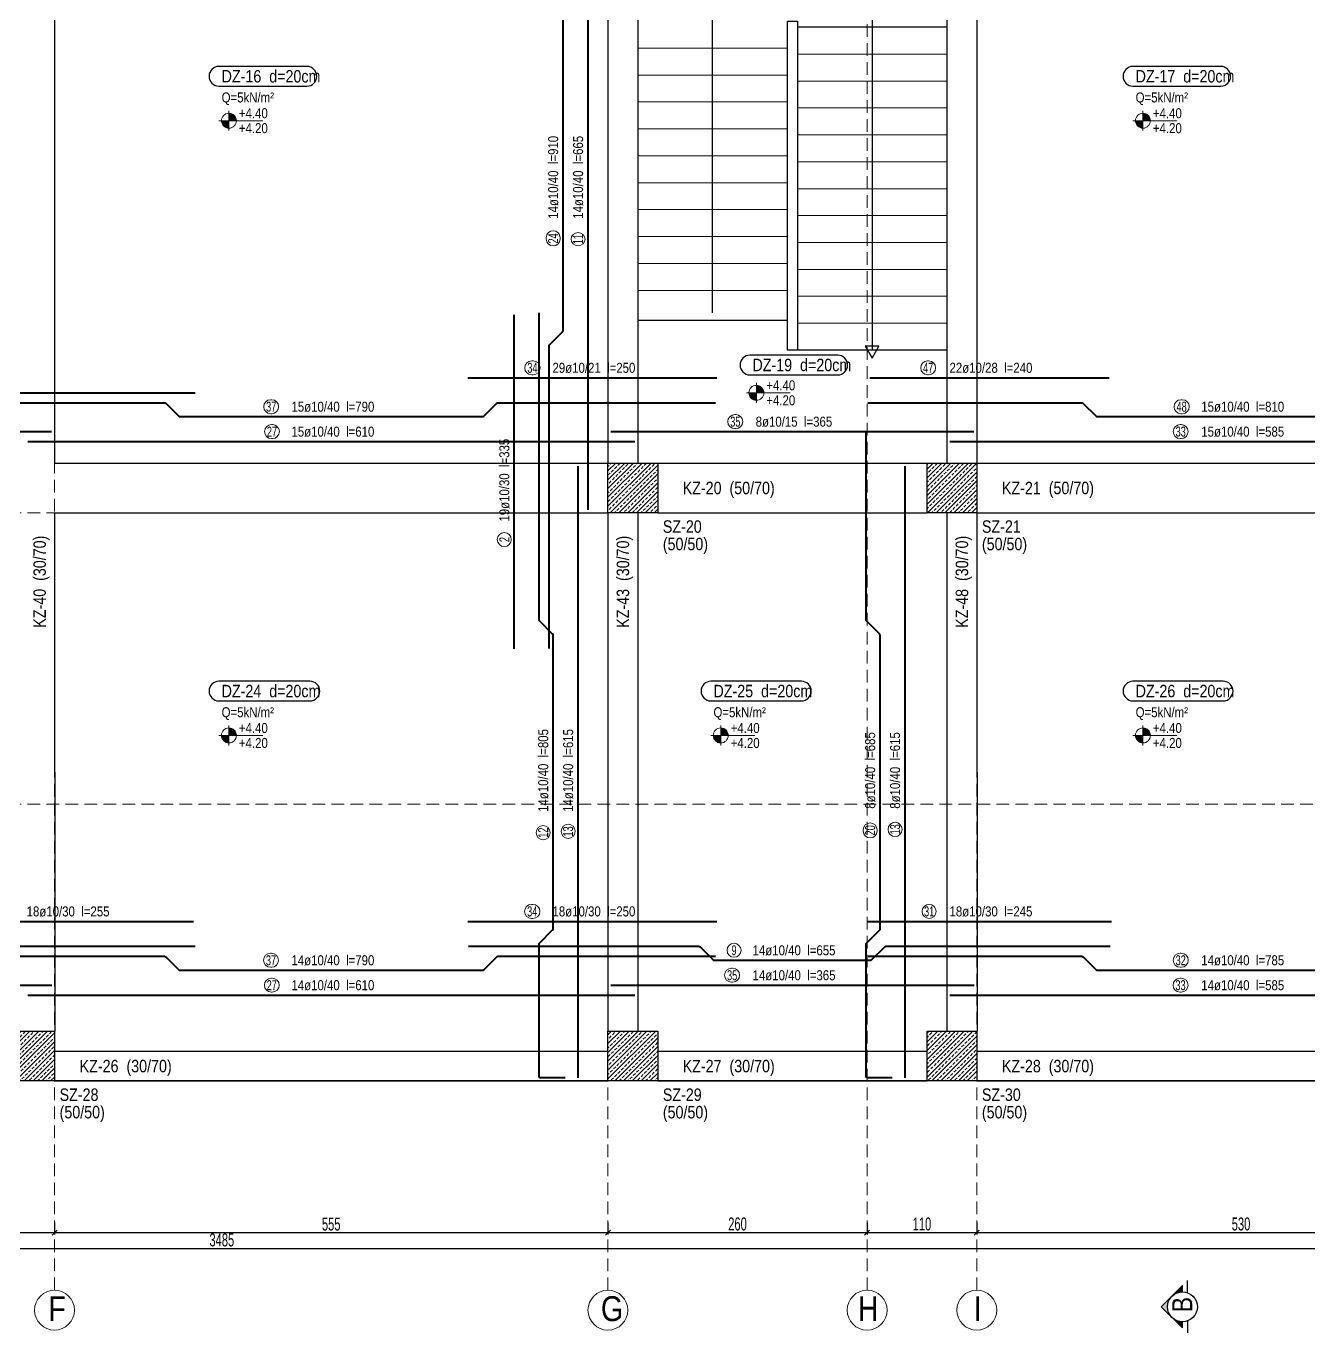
# Model space of a CAD drawing. Header units: millimetres. Extents: x 1419 to 5989, y 611 to 3292.
# Drawn here: x 3435 to 4721, y 611 to 1922 of the extents above; entities that cross this region are included whole.
import ezdxf
from ezdxf.enums import TextEntityAlignment as Align

# ---------------------------------------------------------------- set-up
doc = ezdxf.new("R2010")
doc.units = ezdxf.units.MM
doc.linetypes.add('DASHED', pattern=[19.05, 12.7, -6.35])
for name, color, linetype, lineweight in [('AKS BALONU (BEYKENT)', 7, 'Continuous', 20), ('AKS CIZGISI (BEYKENT)', 252, 'DASHED', 20), ('AKS NO (BEYKENT)', 3, 'Continuous', 20), ('AKS OLCU (BEYKENT)', 200, 'Continuous', 20), ('DONATI (BEYKENT)', 4, 'Continuous', 40), ('DONATI YAZISI (BEYKENT)', 3, 'Continuous', 20), ('DOSEME ISMI (BEYKENT)', 9, 'Continuous', 20), ('DOSEME PAFTA (BEYKENT)', 3, 'Continuous', 20), ('DOSEME SINIRI (BEYKENT)', 2, 'Continuous', 30), ('KESIT (BEYKENT)', 151, 'Continuous', 25), ('KESIT ISMI (BEYKENT)', 6, 'Continuous', 20), ('KIRIS (BEYKENT)', 2, 'Continuous', 30), ('KIRIS ISMI (BEYKENT)', 40, 'Continuous', 20), ('KOLON (BEYKENT)', 3, 'Continuous', 30), ('KOLON ISMI (BEYKENT)', 91, 'Continuous', 20), ('KOT CIZGI (BEYKENT)', 120, 'Continuous', 20), ('KOT YAZI (BEYKENT)', 7, 'Continuous', 20), ('MERDIVEN (BEYKENT)', 5, 'Continuous', 20), ('MERDIVEN YAZI (BEYKENT)', 51, 'Continuous', 20), ('POZ BALON (BEYKENT)', 14, 'Continuous', 20), ('POZ NO (BEYKENT)', 2, 'Continuous', 20), ('TARAMA (BEYKENT)', 252, 'Continuous', 20), ('YAZI (BEYKENT)', 140, 'Continuous', 20)]:
    doc.layers.add(name, color=color, linetype=linetype, lineweight=lineweight)
doc.styles.add('DONATI YAZISI (BEYKENT)', font='')
doc.styles.add('DSMOLC-50', font='Bahnschrift Light Condensed', dxfattribs={"width": 0.75, "height": 13})
doc.styles.add('KOT (BEYKENT)', font='')
doc.styles.add('YAZI (BEYKENT)', font='')
doc.styles.get('DONATI YAZISI (BEYKENT)').set_extended_font_data('Bahnschrift Light Condensed')
doc.styles.get('KOT (BEYKENT)').set_extended_font_data('Bahnschrift Light Condensed')
doc.styles.get('YAZI (BEYKENT)').set_extended_font_data('Bahnschrift Light Condensed')
doc.dimstyles.new('DSMOLC-50', dxfattribs={"dimtxt": 13, "dimasz": 5, "dimexe": 2, "dimexo": 2, "dimgap": 2, "dimtad": 1, "dimdec": 0, "dimzin": 12, "dimdsep": 46, "dimtxsty": 'DSMOLC-50', "dimblk": 'OBLIQUE', "dimcen": 0, "dimclrt": 7, "dimadec": 0, "dimazin": 0, "dimtfac": 1, "dimtdec": 0, "dimtix": 1, "dimtmove": 2, "dimatfit": 3, "dimfxl": 1, "dimtzin": 0, "dimarcsym": 0})
pattern_1 = [(45, (242.883, -823.3184), (-4.419417, 4.419417), []), (45, (247.302, -823.3184), (-4.419417, 4.419417), [3.125, -1.5625])]

# ---------------------------------------------------------------- blocks, each defined once
blk = doc.blocks.new('_Oblique')
at = {"color": 0, "linetype": 'ByBlock', "lineweight": -2}
blk.add_line((-0.5, -0.5), (0.5, 0.5), dxfattribs=at)
blk = doc.blocks.new('*D85')
at = {"layer": 'AKS OLCU (BEYKENT)', "color": 0, "lineweight": -2, "transparency": 16777216}
for p, q in [((3203.1, 721.8), (3203.1, 709.8)), ((3463.1, 721.8), (3463.1, 709.8)), ((3203.1, 711.8), (3463.1, 711.8))]:
    blk.add_line(p, q, dxfattribs=at)
at = {"layer": 'DEFPOINTS', "color": 0, "transparency": 16777216}
for p in [(3203.1, 723.8), (3463.1, 723.8), (3463.1, 711.8)]:
    blk.add_point(p, dxfattribs=at)
at = {"layer": 'AKS OLCU (BEYKENT)', "color": 0, "lineweight": -2, "transparency": 16777216, "xscale": 5, "yscale": 5, "zscale": 5, "rotation": 180}
blk.add_blockref('_Oblique', (3203.1, 711.8), dxfattribs=at)
at = {"layer": 'AKS OLCU (BEYKENT)', "color": 0, "lineweight": -2, "transparency": 16777216, "xscale": 5, "yscale": 5, "zscale": 5}
blk.add_blockref('_Oblique', (3463.1, 711.8), dxfattribs=at)
at = {"layer": 'AKS OLCU (BEYKENT)', "color": 7, "transparency": 16777216, "insert": (3333.1, 720.4), "char_height": 13, "attachment_point": 5, "style": 'DSMOLC-50'}
blk.add_mtext('260', dxfattribs=at)
blk = doc.blocks.new('*D86')
at = {"layer": 'AKS OLCU (BEYKENT)', "color": 0, "lineweight": -2, "transparency": 16777216}
for p, q in [((3463.1, 721.8), (3463.1, 709.8)), ((4018.1, 721.8), (4018.1, 709.8)), ((3463.1, 711.8), (4018.1, 711.8))]:
    blk.add_line(p, q, dxfattribs=at)
at = {"layer": 'DEFPOINTS', "color": 0, "transparency": 16777216}
for p in [(3463.1, 723.8), (4018.1, 723.8), (4018.1, 711.8)]:
    blk.add_point(p, dxfattribs=at)
at = {"layer": 'AKS OLCU (BEYKENT)', "color": 0, "lineweight": -2, "transparency": 16777216, "xscale": 5, "yscale": 5, "zscale": 5, "rotation": 180}
blk.add_blockref('_Oblique', (3463.1, 711.8), dxfattribs=at)
at = {"layer": 'AKS OLCU (BEYKENT)', "color": 0, "lineweight": -2, "transparency": 16777216, "xscale": 5, "yscale": 5, "zscale": 5}
blk.add_blockref('_Oblique', (4018.1, 711.8), dxfattribs=at)
at = {"layer": 'AKS OLCU (BEYKENT)', "color": 7, "transparency": 16777216, "insert": (3740.6, 720.3), "char_height": 13, "attachment_point": 5, "style": 'DSMOLC-50'}
blk.add_mtext('555', dxfattribs=at)
blk = doc.blocks.new('*D87')
at = {"layer": 'AKS OLCU (BEYKENT)', "color": 0, "lineweight": -2, "transparency": 16777216}
for p, q in [((4018.1, 721.8), (4018.1, 709.8)), ((4278.1, 721.8), (4278.1, 709.8)), ((4018.1, 711.8), (4278.1, 711.8))]:
    blk.add_line(p, q, dxfattribs=at)
at = {"layer": 'DEFPOINTS', "color": 0, "transparency": 16777216}
for p in [(4018.1, 723.8), (4278.1, 723.8), (4278.1, 711.8)]:
    blk.add_point(p, dxfattribs=at)
at = {"layer": 'AKS OLCU (BEYKENT)', "color": 0, "lineweight": -2, "transparency": 16777216, "xscale": 5, "yscale": 5, "zscale": 5, "rotation": 180}
blk.add_blockref('_Oblique', (4018.1, 711.8), dxfattribs=at)
at = {"layer": 'AKS OLCU (BEYKENT)', "color": 0, "lineweight": -2, "transparency": 16777216, "xscale": 5, "yscale": 5, "zscale": 5}
blk.add_blockref('_Oblique', (4278.1, 711.8), dxfattribs=at)
at = {"layer": 'AKS OLCU (BEYKENT)', "color": 7, "transparency": 16777216, "insert": (4148.1, 720.4), "char_height": 13, "attachment_point": 5, "style": 'DSMOLC-50'}
blk.add_mtext('260', dxfattribs=at)
blk = doc.blocks.new('*D88')
at = {"layer": 'AKS OLCU (BEYKENT)', "color": 0, "lineweight": -2, "transparency": 16777216}
for p, q in [((4278.1, 721.8), (4278.1, 709.8)), ((4388.1, 721.8), (4388.1, 709.8)), ((4278.1, 711.8), (4388.1, 711.8))]:
    blk.add_line(p, q, dxfattribs=at)
at = {"layer": 'DEFPOINTS', "color": 0, "transparency": 16777216}
for p in [(4278.1, 723.8), (4388.1, 723.8), (4388.1, 711.8)]:
    blk.add_point(p, dxfattribs=at)
at = {"layer": 'AKS OLCU (BEYKENT)', "color": 0, "lineweight": -2, "transparency": 16777216, "xscale": 5, "yscale": 5, "zscale": 5, "rotation": 180}
blk.add_blockref('_Oblique', (4278.1, 711.8), dxfattribs=at)
at = {"layer": 'AKS OLCU (BEYKENT)', "color": 0, "lineweight": -2, "transparency": 16777216, "xscale": 5, "yscale": 5, "zscale": 5}
blk.add_blockref('_Oblique', (4388.1, 711.8), dxfattribs=at)
at = {"layer": 'AKS OLCU (BEYKENT)', "color": 7, "transparency": 16777216, "insert": (4333.1, 720.4), "char_height": 13, "attachment_point": 5, "style": 'DSMOLC-50'}
blk.add_mtext('110', dxfattribs=at)
blk = doc.blocks.new('*D89')
at = {"layer": 'AKS OLCU (BEYKENT)', "color": 0, "lineweight": -2, "transparency": 16777216}
for p, q in [((4388.1, 721.8), (4388.1, 709.8)), ((4918.1, 721.8), (4918.1, 709.8)), ((4388.1, 711.8), (4918.1, 711.8))]:
    blk.add_line(p, q, dxfattribs=at)
at = {"layer": 'DEFPOINTS', "color": 0, "transparency": 16777216}
for p in [(4388.1, 723.8), (4918.1, 723.8), (4918.1, 711.8)]:
    blk.add_point(p, dxfattribs=at)
at = {"layer": 'AKS OLCU (BEYKENT)', "color": 0, "lineweight": -2, "transparency": 16777216, "xscale": 5, "yscale": 5, "zscale": 5, "rotation": 180}
blk.add_blockref('_Oblique', (4388.1, 711.8), dxfattribs=at)
at = {"layer": 'AKS OLCU (BEYKENT)', "color": 0, "lineweight": -2, "transparency": 16777216, "xscale": 5, "yscale": 5, "zscale": 5}
blk.add_blockref('_Oblique', (4918.1, 711.8), dxfattribs=at)
at = {"layer": 'AKS OLCU (BEYKENT)', "color": 7, "transparency": 16777216, "insert": (4653.1, 720.4), "char_height": 13, "attachment_point": 5, "style": 'DSMOLC-50'}
blk.add_mtext('530', dxfattribs=at)
blk = doc.blocks.new('*D91')
at = {"layer": 'AKS OLCU (BEYKENT)', "color": 0, "lineweight": -2, "transparency": 16777216}
for p, q in [((1888.7, 721.8), (1888.7, 693.8)), ((5373.2, 721.8), (5373.2, 693.8)), ((1888.7, 695.8), (5373.2, 695.8))]:
    blk.add_line(p, q, dxfattribs=at)
at = {"layer": 'DEFPOINTS', "color": 0, "transparency": 16777216}
for p in [(1888.7, 723.8), (5373.2, 723.8), (5373.2, 695.8)]:
    blk.add_point(p, dxfattribs=at)
at = {"layer": 'AKS OLCU (BEYKENT)', "color": 0, "lineweight": -2, "transparency": 16777216, "xscale": 5, "yscale": 5, "zscale": 5, "rotation": 180}
blk.add_blockref('_Oblique', (1888.7, 695.8), dxfattribs=at)
at = {"layer": 'AKS OLCU (BEYKENT)', "color": 0, "lineweight": -2, "transparency": 16777216, "xscale": 5, "yscale": 5, "zscale": 5}
blk.add_blockref('_Oblique', (5373.2, 695.8), dxfattribs=at)
at = {"layer": 'AKS OLCU (BEYKENT)', "color": 7, "transparency": 16777216, "insert": (3630.9, 704.4), "char_height": 13, "attachment_point": 5, "style": 'DSMOLC-50'}
blk.add_mtext('3485', dxfattribs=at)

msp = doc.modelspace()

# ---------------------------------------------------------------- hatches: boundary and pattern name
at = {"layer": 'KESIT (BEYKENT)', "lineweight": -3}
h = msp.add_hatch(color=256, dxfattribs=at)
h.dxf.hatch_style = 1
h.paths.add_polyline_path([(4594.3, 658.7), (4583.7, 648.1, -0.198912), (4594.3, 652.4)])
h = msp.add_hatch(color=256, dxfattribs=at)
h.dxf.hatch_style = 1
h.paths.add_polyline_path([(4583.7, 648.1), (4573.1, 637.4), (4583.7, 626.8, -0.198912), (4579.3, 637.4, -0.198912)])
h = msp.add_hatch(color=256, dxfattribs=at)
h.dxf.hatch_style = 1
h.paths.add_polyline_path([(4594.3, 622.4, -0.198912), (4583.7, 626.8), (4594.3, 616.2)])
at = {"layer": 'KOT CIZGI (BEYKENT)'}
h = msp.add_hatch(color=256, dxfattribs=at)
h.dxf.hatch_style = 1
h.paths.add_polyline_path([(3638, 1827.2), (3630.5, 1827.2, 0.414214), (3638, 1819.7)])
h = msp.add_hatch(color=256, dxfattribs=at)
h.dxf.hatch_style = 1
h.paths.add_polyline_path([(3638, 1834.7), (3638, 1827.2), (3645.5, 1827.2, 0.414214)])
h = msp.add_hatch(color=256, dxfattribs=at)
h.dxf.hatch_style = 1
h.paths.add_polyline_path([(4554.7, 1827.2), (4547.2, 1827.2, 0.414214), (4554.7, 1819.7)])
h = msp.add_hatch(color=256, dxfattribs=at)
h.dxf.hatch_style = 1
h.paths.add_polyline_path([(4554.7, 1834.7), (4554.7, 1827.2), (4562.2, 1827.2, 0.414214)])
h = msp.add_hatch(color=256, dxfattribs=at)
h.dxf.hatch_style = 1
h.paths.add_polyline_path([(4167, 1561.7), (4167, 1554.2), (4174.5, 1554.2, 0.414214)])
h = msp.add_hatch(color=256, dxfattribs=at)
h.dxf.hatch_style = 1
h.paths.add_polyline_path([(4167, 1554.2), (4159.5, 1554.2, 0.414214), (4167, 1546.7)])
h = msp.add_hatch(color=256, dxfattribs=at)
h.dxf.hatch_style = 1
h.paths.add_polyline_path([(3638, 1210.5), (3630.5, 1210.5, 0.414214), (3638, 1203)])
h = msp.add_hatch(color=256, dxfattribs=at)
h.dxf.hatch_style = 1
h.paths.add_polyline_path([(3638, 1218), (3638, 1210.5), (3645.5, 1210.5, 0.414214)])
h = msp.add_hatch(color=256, dxfattribs=at)
h.dxf.hatch_style = 1
h.paths.add_polyline_path([(4131.3, 1210.5), (4123.8, 1210.5, 0.414214), (4131.3, 1203)])
h = msp.add_hatch(color=256, dxfattribs=at)
h.dxf.hatch_style = 1
h.paths.add_polyline_path([(4131.3, 1218), (4131.3, 1210.5), (4138.8, 1210.5, 0.414214)])
h = msp.add_hatch(color=256, dxfattribs=at)
h.dxf.hatch_style = 1
h.paths.add_polyline_path([(4554.7, 1210.5), (4547.2, 1210.5, 0.414214), (4554.7, 1203)])
h = msp.add_hatch(color=256, dxfattribs=at)
h.dxf.hatch_style = 1
h.paths.add_polyline_path([(4554.7, 1218), (4554.7, 1210.5), (4562.2, 1210.5, 0.414214)])
at = {"layer": 'TARAMA (BEYKENT)'}
h = msp.add_hatch(dxfattribs=at)
h.set_pattern_fill('ANSI33', color=256, style=0, pattern_type=0)
h.set_pattern_definition(pattern_1)
h.paths.add_polyline_path([(4018.2, 1483.8), (4068.2, 1483.8), (4068.2, 1433.8), (4018.2, 1433.8)], flags=0)
h = msp.add_hatch(dxfattribs=at)
h.set_pattern_fill('ANSI33', color=256, style=0, pattern_type=0)
h.set_pattern_definition(pattern_1)
h.paths.add_polyline_path([(4338.2, 1483.8), (4388.2, 1483.8), (4388.2, 1433.8), (4338.2, 1433.8)], flags=0)
h = msp.add_hatch(dxfattribs=at)
h.set_pattern_fill('ANSI33', color=256, style=0, pattern_type=0)
h.set_pattern_definition(pattern_1)
h.paths.add_polyline_path([(3413.2, 913.9), (3463.2, 913.9), (3463.2, 863.9), (3413.2, 863.9)], flags=0)
h = msp.add_hatch(dxfattribs=at)
h.set_pattern_fill('ANSI33', color=256, style=0, pattern_type=0)
h.set_pattern_definition(pattern_1)
h.paths.add_polyline_path([(4018.2, 913.9), (4068.2, 913.9), (4068.2, 863.9), (4018.2, 863.9)], flags=0)
h = msp.add_hatch(dxfattribs=at)
h.set_pattern_fill('ANSI33', color=256, style=0, pattern_type=0)
h.set_pattern_definition(pattern_1)
h.paths.add_polyline_path([(4338.2, 913.9), (4388.2, 913.9), (4388.2, 863.9), (4338.2, 863.9)], flags=0)

# ---------------------------------------------------------------- linework, layer by layer
at = {"layer": 'AKS BALONU (BEYKENT)'}
for centre in [(3463.1, 634), (4018.1, 634), (4278.1, 634), (4388.1, 634)]:
    msp.add_circle(centre, 20, dxfattribs=at)
at = {"layer": 'AKS CIZGISI (BEYKENT)'}
for p, q in [((3463.1, 654), (3463.1, 3023.6)), ((4018.1, 654), (4018.1, 3023.6)), ((4278.1, 654), (4278.1, 3023.6)), ((4388.1, 654), (4388.1, 3023.6)), ((1702.6, 1433.9), (5909.1, 1433.9)), ((1702.6, 1141.7), (5909.1, 1141.7)), ((1702.6, 864), (5909.1, 864))]:
    msp.add_line(p, q, dxfattribs=at)
at = {"layer": 'DONATI (BEYKENT)'}
for points in [[(3959.2, 1297.7), (3959.2, 1601.2, -0.198912), (3959.6, 1602.2), (3972.7, 1615.3, 0.198912), (3973.2, 1616.4), (3973.2, 1941.2, 0.198912), (3972.7, 1942.2), (3959.6, 1955.3, -0.198912), (3959.2, 1956.4), (3959.2, 2196.1)], [(3975.2, 866.9), (3950.7, 866.9, -0.414214), (3949.2, 868.4), (3949.2, 1001.3, -0.198912), (3949.6, 1002.3), (3962.7, 1015.4, 0.198912), (3963.2, 1016.5), (3963.2, 1311.2, 0.198912), (3962.7, 1312.2), (3949.6, 1325.4, -0.198912), (3949.2, 1326.4), (3949.2, 1634.3)], [(2970.8, 1554.3), (3160.6, 1554.3, -0.198912), (3161.6, 1553.8), (3174.8, 1540.7, 0.198912), (3175.8, 1540.3), (3350.6, 1540.3, 0.198912), (3351.6, 1540.7), (3364.8, 1553.8, -0.198912), (3365.8, 1554.3), (3604.2, 1554.3)], [(3347.7, 1544.3), (3573.5, 1544.3, -0.198912), (3574.6, 1543.8), (3587.7, 1530.7, 0.198912), (3588.8, 1530.3), (3892.5, 1530.3, 0.198912), (3893.6, 1530.7), (3906.7, 1543.8, -0.198912), (3907.7, 1544.3), (4126.1, 1544.3)], [(4278.9, 1544.3), (4493.5, 1544.3, -0.198912), (4494.6, 1543.8), (4507.7, 1530.7, 0.198912), (4508.8, 1530.3), (4797.5, 1530.3, 0.198912), (4798.5, 1530.7), (4811.7, 1543.8, -0.198912), (4812.7, 1544.3), (5077.3, 1544.3)], [(4303.1, 866.9), (4278.6, 866.9, -0.414214), (4277.1, 868.4), (4277.1, 1001.3, -0.198912), (4277.5, 1002.3), (4290.7, 1015.4, 0.198912), (4291.1, 1016.5), (4291.1, 1311.2, 0.198912), (4290.7, 1312.2), (4277.5, 1325.4, -0.198912), (4277.1, 1326.4), (4277.1, 1514.3)], [(2970.8, 999), (3160.6, 999, -0.198912), (3161.6, 998.6), (3174.8, 985.5, 0.198912), (3175.8, 985), (3350.6, 985, 0.198912), (3351.6, 985.5), (3364.8, 998.6, -0.198912), (3365.8, 999), (3604.3, 999)], [(3878.4, 999), (4109.6, 999, -0.198912), (4110.6, 998.6), (4123.8, 985.5, 0.198912), (4124.8, 985), (4281.6, 985, 0.198912), (4282.6, 985.5), (4295.8, 998.6, -0.198912), (4296.8, 999), (4521.8, 999)], [(3347.7, 989), (3573.6, 989, -0.198912), (3574.7, 988.6), (3587.8, 975.5, 0.198912), (3588.9, 975), (3892.5, 975, 0.198912), (3893.6, 975.5), (3906.7, 988.6, -0.198912), (3907.7, 989), (4126.1, 989)], [(4279.2, 989), (4493.6, 989, -0.198912), (4494.7, 988.6), (4507.8, 975.5, 0.198912), (4508.9, 975), (4797.5, 975, 0.198912), (4798.6, 975.5), (4811.7, 988.6, -0.198912), (4812.7, 989), (5052.6, 989)]]:
    msp.add_lwpolyline(points, format="xyb", dxfattribs=at)
for points in [[(3998.2, 1436.8), (3998.2, 2100.8)], [(3924.2, 1297.5), (3924.2, 1632.5)], [(3877.5, 1569.3), (4127.5, 1569.3)], [(4280.7, 1569.3), (4520.7, 1569.3)], [(3066.1, 1515.3), (3460.2, 1515.3)], [(4021.1, 1515.3), (4385.2, 1515.3)], [(3436.2, 1505.3), (4045.2, 1505.3)], [(4361.2, 1505.3), (4945.2, 1505.3)], [(3988.2, 866.9), (3988.2, 1480.8)], [(4316.1, 866.9), (4316.1, 1480.8)], [(3347.6, 1024), (3602.6, 1024)], [(3877.5, 1024), (4127.5, 1024)], [(4278.2, 1024), (4523.2, 1024)], [(3066.1, 960), (3460.3, 960)], [(4021.1, 960), (4385.3, 960)], [(3436.2, 950), (4045.2, 950)], [(4361.2, 950), (4945.2, 950)]]:
    msp.add_lwpolyline(points, dxfattribs=at)
at = {"layer": 'DOSEME PAFTA (BEYKENT)', "lineweight": -3}
for points in [[(3628, 1861.8), (3716.2, 1861.8, 1), (3716.2, 1881.6), (3628, 1881.6, 1)], [(4544.7, 1861.8), (4632.8, 1861.8, 1), (4632.8, 1881.6), (4544.7, 1881.6, 1)], [(4160.5, 1572.2), (4248.6, 1572.2, 1), (4248.6, 1592), (4160.5, 1592, 1)], [(3628, 1245.2), (3719.3, 1245.2, 1), (3719.3, 1264.9), (3628, 1264.9, 1)], [(4121.4, 1245.2), (4212.2, 1245.2, 1), (4212.2, 1264.9), (4121.4, 1264.9, 1)], [(4544.7, 1245.2), (4635.2, 1245.2, 1), (4635.2, 1264.9), (4544.7, 1264.9, 1)]]:
    msp.add_lwpolyline(points, format="xyb", close=True, dxfattribs=at)
at = {"layer": 'DOSEME SINIRI (BEYKENT)'}
for p, q in [((4358.1, 1921), (4208.1, 1921)), ((4048.2, 1627.1), (4198.2, 1627.1)), ((4358.1, 1597), (4208.1, 1597))]:
    msp.add_line(p, q, dxfattribs=at)
for points in [[(2347.7, 2773.7), (5710.1, 2773.8), (5373.1, 864), (2112.3, 864), (1892.3, 1154.8)], [(4198.1, 1927), (4208.1, 1927), (4208.1, 1597), (4198.1, 1597)]]:
    msp.add_lwpolyline(points, close=True, dxfattribs=at)
at = {"layer": 'KESIT (BEYKENT)', "lineweight": -3, "flags": 128}
for points in [[(4594.3, 652.4), (4594.3, 658.7), (4573.1, 637.4), (4594.3, 616.2), (4594.3, 622.4)], [(4599.3, 651.6), (4599.3, 663.7)], [(4599.3, 623.3), (4599.3, 611.2)]]:
    msp.add_lwpolyline(points, dxfattribs=at)
at = {"layer": 'KESIT (BEYKENT)', "lineweight": -3}
msp.add_circle((4594.3, 637.4), 15, dxfattribs=at)
at = {"layer": 'KIRIS (BEYKENT)'}
for p, q in [((3463.2, 2073.7), (3463.2, 1483.8)), ((4018.2, 2073.8), (4018.1, 1483.7)), ((4048.2, 2073.8), (4048.2, 1483.7)), ((4358.2, 2073.8), (4358.2, 1483.7)), ((4388.2, 2073.8), (4388.2, 1483.8)), ((3463.2, 1483.8), (4018.1, 1483.8)), ((4068.1, 1483.8), (4338.3, 1483.8)), ((4388.3, 1483.8), (4918.1, 1483.8)), ((3463.2, 1433.8), (4018.1, 1433.8)), ((3463.2, 1433.8), (3463.3, 913.8)), ((4018.1, 1433.7), (4018.1, 913.8)), ((4048.2, 1433.7), (4048.2, 913.8)), ((4068.1, 1433.8), (4338.3, 1433.8)), ((4358.2, 1433.7), (4358.2, 913.8)), ((4388.2, 1433.7), (4388.3, 913.8)), ((4388.3, 1433.8), (4918.1, 1433.8)), ((3463.3, 893.9), (4018.1, 893.9)), ((4068.1, 893.9), (4338.3, 893.9)), ((4388.3, 893.9), (4918.1, 893.9)), ((3463.3, 863.9), (4018.1, 863.9)), ((4068.1, 863.9), (4338.3, 863.9)), ((4388.3, 863.9), (4918.1, 863.9))]:
    msp.add_line(p, q, dxfattribs=at)
at = {"layer": 'KOLON (BEYKENT)'}
for points in [[(4018.2, 1483.8), (4068.2, 1483.8), (4068.2, 1433.8), (4018.2, 1433.8)], [(4338.2, 1483.8), (4388.2, 1483.8), (4388.2, 1433.8), (4338.2, 1433.8)], [(3413.2, 913.9), (3463.2, 913.9), (3463.2, 863.9), (3413.2, 863.9)], [(4018.2, 913.9), (4068.2, 913.9), (4068.2, 863.9), (4018.2, 863.9)], [(4338.2, 913.9), (4388.2, 913.9), (4388.2, 863.9), (4338.2, 863.9)]]:
    msp.add_lwpolyline(points, close=True, dxfattribs=at)
at = {"layer": 'KOT CIZGI (BEYKENT)'}
for p, q in [((3638, 1837.2), (3638, 1817.2)), ((4554.7, 1837.2), (4554.7, 1817.2)), ((3628, 1827.2), (3672, 1827.2)), ((4544.7, 1827.2), (4588.7, 1827.2)), ((4167, 1564.2), (4167, 1544.2)), ((4157, 1554.2), (4201, 1554.2)), ((3638, 1220.5), (3638, 1200.5)), ((4131.3, 1220.5), (4131.3, 1200.5)), ((4554.7, 1220.5), (4554.7, 1200.5)), ((3628, 1210.5), (3672, 1210.5)), ((4121.3, 1210.5), (4165.4, 1210.5)), ((4544.7, 1210.5), (4588.7, 1210.5))]:
    msp.add_line(p, q, dxfattribs=at)
for centre in [(3638, 1827.2), (4554.7, 1827.2), (4167, 1554.2), (3638, 1210.5), (4131.3, 1210.5), (4554.7, 1210.5)]:
    msp.add_circle(centre, 7.5, dxfattribs=at)
at = {"layer": 'MERDIVEN (BEYKENT)'}
for p, q in [((4048.1, 1900), (4198.1, 1900)), ((4358.1, 1894), (4208.1, 1894)), ((4048.1, 1873), (4198.1, 1873)), ((4358.1, 1867), (4208.1, 1867)), ((4048.1, 1846), (4198.1, 1846)), ((4358.1, 1840), (4208.1, 1840)), ((4048.1, 1819), (4198.1, 1819)), ((4358.1, 1813), (4208.1, 1813)), ((4048.1, 1792), (4198.1, 1792)), ((4358.1, 1786), (4208.1, 1786)), ((4048.1, 1765), (4198.1, 1765)), ((4358.1, 1759), (4208.1, 1759)), ((4048.1, 1738), (4198.1, 1738)), ((4358.1, 1732), (4208.1, 1732)), ((4048.1, 1711), (4198.1, 1711)), ((4358.1, 1705), (4208.1, 1705)), ((4048.1, 1684), (4198.1, 1684)), ((4358.1, 1678), (4208.1, 1678)), ((4048.1, 1657), (4198.1, 1657)), ((4358.1, 1651), (4208.1, 1651)), ((4358.1, 1624), (4208.1, 1624))]:
    msp.add_line(p, q, dxfattribs=at)
at = {"layer": 'MERDIVEN YAZI (BEYKENT)', "lineweight": -3, "flags": 128}
msp.add_lwpolyline([(4123.1, 1634.3), (4123.1, 2000.4), (4283.1, 2000.4), (4283.1, 1597)], dxfattribs=at)
msp.add_lwpolyline([(4283.1, 1589), (4290, 1601), (4276.2, 1601)], close=True, dxfattribs=at)
at = {"layer": 'POZ BALON (BEYKENT)'}
for p, q in [((3956.2, 1708.5), (3956.2, 1709.8)), ((3970.2, 1708.5), (3970.2, 1709.8)), ((3981.2, 1708.7), (3981.2, 1708)), ((3995.2, 1708.7), (3995.2, 1708)), ((3941.7, 1586.3), (3943.2, 1586.3)), ((4338.8, 1586.3), (4339.8, 1586.3)), ((3941.7, 1572.3), (3943.2, 1572.3)), ((4338.8, 1572.3), (4339.8, 1572.3)), ((3679.9, 1547.3), (3680.9, 1547.3)), ((4592.9, 1547.3), (4594.2, 1547.3)), ((3679.9, 1533.3), (3680.9, 1533.3)), ((3680.8, 1522.3), (3681.6, 1522.3)), ((4145.3, 1532.3), (4146.4, 1532.3)), ((4592.1, 1522.3), (4593.1, 1522.3)), ((4592.9, 1533.3), (4594.2, 1533.3)), ((3680.8, 1508.3), (3681.6, 1508.3)), ((4145.3, 1518.3), (4146.4, 1518.3)), ((4592.1, 1508.3), (4593.1, 1508.3)), ((3971.2, 1114.1), (3971.2, 1114.4)), ((3985.2, 1114.1), (3985.2, 1114.4)), ((4274.1, 1114.7), (4274.1, 1115.8)), ((4288.1, 1114.7), (4288.1, 1115.8)), ((4299.1, 1116.1), (4299.1, 1116.4)), ((4313.1, 1116.1), (4313.1, 1116.4)), ((3946.2, 1112.9), (3946.2, 1113.1)), ((3960.2, 1112.9), (3960.2, 1113.1)), ((3941.5, 1041), (3942.9, 1041)), ((4340.2, 1041), (4340.3, 1041)), ((3941.5, 1027), (3942.9, 1027)), ((4340.2, 1027), (4340.3, 1027)), ((3679.8, 992), (3680.7, 992)), ((4592.1, 992), (4593.2, 992)), ((3679.8, 978), (3680.7, 978)), ((4142.1, 977), (4143.2, 977)), ((4592.1, 978), (4593.2, 978)), ((3680.6, 967), (3681.5, 967)), ((4142.1, 963), (4143.2, 963)), ((4591.9, 967), (4593, 967)), ((3680.6, 953), (3681.5, 953)), ((4591.9, 953), (4593, 953))]:
    msp.add_line(p, q, dxfattribs=at)
for centre in [(3914.2, 1407), (4144.6, 995)]:
    msp.add_circle(centre, 7, dxfattribs=at)
for centre, start, end in [((3963.2, 1709.8), 0, 180), ((3963.2, 1708.5), 180, 0), ((3988.2, 1708), 0, 180), ((3988.2, 1708.7), 180, 0), ((3941.7, 1579.3), 90, 270), ((3943.2, 1579.3), 270, 90), ((4338.8, 1579.3), 90, 270), ((4339.8, 1579.3), 270, 90), ((3679.9, 1540.3), 90, 270), ((3680.9, 1540.3), 270, 90), ((4592.9, 1540.3), 90, 270), ((4594.2, 1540.3), 270, 90), ((3680.8, 1515.3), 90, 270), ((3681.6, 1515.3), 270, 90), ((4145.3, 1525.3), 90, 270), ((4146.4, 1525.3), 270, 90), ((4592.1, 1515.3), 90, 270), ((4593.1, 1515.3), 270, 90), ((3953.2, 1113.1), 0, 180), ((3978.2, 1114.4), 0, 180), ((4281.1, 1115.8), 0, 180), ((4281.1, 1114.7), 180, 0), ((4306.1, 1116.4), 0, 180), ((4306.1, 1116.1), 180, 0), ((3953.2, 1112.9), 180, 0), ((3978.2, 1114.1), 180, 0), ((3941.5, 1034), 90, 270), ((3942.9, 1034), 270, 90), ((4340.2, 1034), 90, 270), ((4340.3, 1034), 270, 90), ((3679.8, 985), 90, 270), ((3680.7, 985), 270, 90), ((4592.1, 985), 90, 270), ((4593.2, 985), 270, 90), ((4142.1, 970), 90, 270), ((4143.2, 970), 270, 90), ((3680.6, 960), 90, 270), ((3681.5, 960), 270, 90), ((4591.9, 960), 90, 270), ((4593, 960), 270, 90)]:
    msp.add_arc(centre, 7, start, end, dxfattribs=at)

# ---------------------------------------------------------------- texts
at = {"layer": 'AKS NO (BEYKENT)', "style": 'YAZI (BEYKENT)'}
for s, p in [('F', (3456.8, 623)), ('G', (4011.1, 623)), ('H', (4268.8, 623)), ('I', (4385, 623))]:
    msp.add_text(s, height=25, dxfattribs=at).set_placement(p)
at = {"layer": 'DONATI YAZISI (BEYKENT)', "style": 'DONATI YAZISI (BEYKENT)'}
for s, p in [(' 14ø10/40  l=910', (3963.2, 1768.8)), (' 14ø10/40  l=665', (3988.2, 1768.8)), (' 19ø10/30  l=335', (3914.2, 1465)), (' 14ø10/40  l=805', (3953.2, 1173.8)), (' 14ø10/40  l=615', (3978.2, 1173.8)), (' 8ø10/40  l=685', (4281.1, 1173.8)), (' 8ø10/40  l=615', (4306.1, 1173.8))]:
    msp.add_text(s, height=10, rotation=90, dxfattribs=at).set_placement(p, align=Align.MIDDLE_CENTER)
for s, p in [(' 29ø10/21  l=250', (4002.5, 1579.3)), (' 22ø10/28  l=240', (4400.7, 1579.3)), (' 15ø10/40  l=790', (3740.7, 1540.3)), (' 15ø10/40  l=810', (4653.2, 1540.3)), (' 15ø10/40  l=610', (3740.7, 1515.3)), (' 8ø10/15  l=365', (4203.1, 1525.3)), (' 15ø10/40  l=585', (4653.2, 1515.3)), (' 18ø10/30  l=255', (3475.1, 1034)), (' 18ø10/30  l=250', (4002.5, 1034)), (' 18ø10/30  l=245', (4400.7, 1034)), (' 14ø10/40  l=655', (4203.2, 995)), (' 14ø10/40  l=790', (3740.7, 985)), (' 14ø10/40  l=785', (4653.2, 985)), (' 14ø10/40  l=365', (4203.2, 970)), (' 14ø10/40  l=610', (3740.7, 960)), (' 14ø10/40  l=585', (4653.2, 960))]:
    msp.add_text(s, height=10, dxfattribs=at).set_placement(p, align=Align.MIDDLE_CENTER)
at = {"layer": 'DOSEME ISMI (BEYKENT)', "style": 'YAZI (BEYKENT)'}
for s, p in [('DZ-16  d=20cm', (3630.7, 1865.5)), ('DZ-17  d=20cm', (4547.4, 1865.5)), ('DZ-19  d=20cm', (4163.1, 1575.9)), ('DZ-24  d=20cm', (3630.7, 1248.8)), ('DZ-25  d=20cm', (4124, 1248.8)), ('DZ-26  d=20cm', (4547.4, 1248.8))]:
    msp.add_text(s, height=12.5, dxfattribs=at).set_placement(p)
at = {"layer": 'KESIT ISMI (BEYKENT)', "style": 'YAZI (BEYKENT)'}
msp.add_text('B', height=20, rotation=90, dxfattribs=at).set_placement((4604.1, 632))
at = {"layer": 'KIRIS ISMI (BEYKENT)', "style": 'YAZI (BEYKENT)'}
for s, p in [('KZ-20  (50/70)', (4093.1, 1452.5)), ('KZ-21  (50/70)', (4413.3, 1452.5)), ('KZ-26  (30/70)', (3488.3, 872.6)), ('KZ-27  (30/70)', (4093.1, 872.6)), ('KZ-28  (30/70)', (4413.3, 872.6))]:
    msp.add_text(s, height=12.5, dxfattribs=at).set_placement(p)
for s, p in [('KZ-40  (30/70)', (3454.4, 1318.6)), ('KZ-43  (30/70)', (4039.4, 1318.5)), ('KZ-48  (30/70)', (4379.4, 1318.5))]:
    msp.add_text(s, height=12.5, rotation=90, dxfattribs=at).set_placement(p)
at = {"layer": 'KOLON ISMI (BEYKENT)', "style": 'YAZI (BEYKENT)'}
for s, p in [('SZ-20', (4073.2, 1413.8)), ('SZ-21', (4393.2, 1413.8)), ('(50/50)', (4073.2, 1396.3)), ('(50/50)', (4393.2, 1396.3)), ('SZ-28', (3468.2, 843.9)), ('SZ-29', (4073.2, 843.9)), ('SZ-30', (4393.2, 843.9)), ('(50/50)', (3468.2, 826.4)), ('(50/50)', (4073.2, 826.4)), ('(50/50)', (4393.2, 826.4))]:
    msp.add_text(s, height=12.5, dxfattribs=at).set_placement(p)
at = {"layer": 'KOT YAZI (BEYKENT)', "style": 'KOT (BEYKENT)'}
for s, p in [('+4.40', (3648, 1829.7)), ('+4.40', (4564.7, 1829.7)), ('+4.20', (3648, 1814.7)), ('+4.20', (4564.7, 1814.7)), ('+4.40', (4177, 1556.7)), ('+4.20', (4177, 1541.7)), ('+4.40', (3648, 1213)), ('+4.40', (4141.3, 1213)), ('+4.40', (4564.7, 1213)), ('+4.20', (3648, 1198)), ('+4.20', (4141.3, 1198)), ('+4.20', (4564.7, 1198))]:
    msp.add_text(s, height=10, dxfattribs=at).set_placement(p)
at = {"layer": 'POZ NO (BEYKENT)', "style": 'YAZI (BEYKENT)', "width": 0.8}
for s, p in [('24', (3963.2, 1709.1)), ('11', (3988.2, 1708.4)), ('2', (3914.2, 1407)), ('12', (3953.2, 1113)), ('13', (3978.2, 1114.2)), ('20', (4281.1, 1115.3)), ('13', (4306.1, 1116.3))]:
    msp.add_text(s, height=10, rotation=90, dxfattribs=at).set_placement(p, align=Align.MIDDLE_CENTER)
for s, p in [('34', (3942.4, 1579.3)), ('47', (4339.3, 1579.3)), ('37', (3680.4, 1540.3)), ('48', (4593.5, 1540.3)), ('35', (4145.9, 1525.3)), ('27', (3681.2, 1515.3)), ('33', (4592.6, 1515.3)), ('34', (3942.2, 1034)), ('31', (4340.3, 1034)), ('9', (4144.6, 995)), ('37', (3680.2, 985)), ('32', (4592.6, 985)), ('35', (4142.7, 970)), ('27', (3681, 960)), ('33', (4592.4, 960))]:
    msp.add_text(s, height=10, dxfattribs=at).set_placement(p, align=Align.MIDDLE_CENTER)
at = {"layer": 'YAZI (BEYKENT)', "style": 'YAZI (BEYKENT)'}
for p in [(3630.7, 1845.5), (4547.4, 1845.5), (3630.7, 1228.8), (4124, 1228.8), (4547.4, 1228.8)]:
    msp.add_text('Q=5kN/m²', height=10, dxfattribs=at).set_placement(p)

# ---------------------------------------------------------------- dimensions: what is measured, and where the dimension line sits
at = {"layer": 'AKS OLCU (BEYKENT)'}
for base, p1, p2, picture, middle in [((5373.2319, 695.754), (1888.6503, 723.754), (5373.2319, 723.754), '*D91', (3630.9411, 704.3881)), ((3463.1, 711.8), (3203.1, 723.8), (3463.1, 723.8), '*D85', (3333.1, 720.4)), ((4018.1, 711.8), (3463.1, 723.8), (4018.1, 723.8), '*D86', (3740.6, 720.3)), ((4278.1, 711.8), (4018.1, 723.8), (4278.1, 723.8), '*D87', (4148.1, 720.4)), ((4388.1, 711.8), (4278.1, 723.8), (4388.1, 723.8), '*D88', (4333.1, 720.4)), ((4918.1, 711.8), (4388.1, 723.8), (4918.1, 723.8), '*D89', (4653.1, 720.4))]:
    dim = msp.add_linear_dim(base=base, p1=p1, p2=p2, dimstyle='DSMOLC-50', dxfattribs=at)
    dim.commit()
    dim.dimension.update_dxf_attribs({"geometry": picture, "text_midpoint": middle})

doc.saveas('drawing.dxf')
